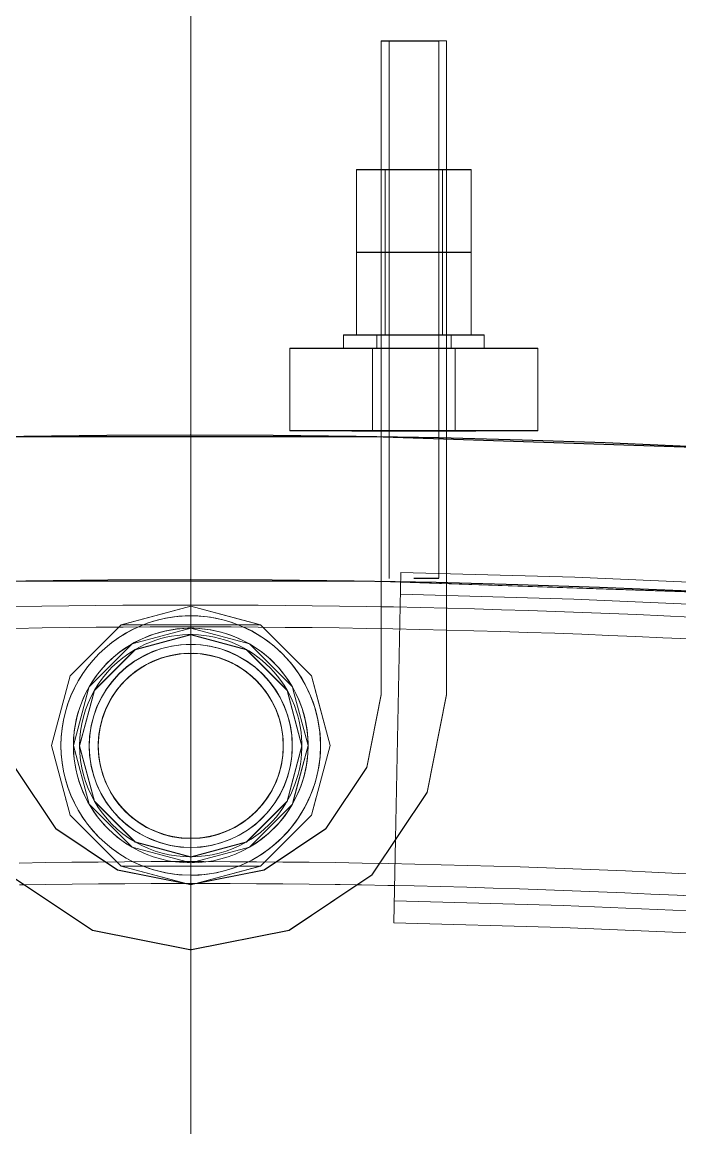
# Model space of a CAD drawing. Header units: millimetres. Extents: x -753 to 90, y 56274 to 56868.
# Drawn here: x -153.56 to -150.37, y 56579.72 to 56585.07 of the extents above; entities that cross this region are included whole.
import ezdxf

# ---------------------------------------------------------------- set-up
doc = ezdxf.new("R2010")
doc.units = ezdxf.units.MM
doc.linetypes.add('XKITLINE00', pattern=[0])
doc.linetypes.add('XKITLINE02', pattern=[4, 2, -2])
for name, color, linetype, lineweight in [('Cota', 4, 'Continuous', 0), ('Grelha', 4, 'Continuous', 0), ('Peça', 2, 'Continuous', 0)]:
    doc.layers.add(name, color=color, linetype=linetype, lineweight=lineweight)

# ---------------------------------------------------------------- blocks, each defined once
blk = doc.blocks.new('*A218')
at = {"layer": 'Grelha', "color": 7, "linetype": 'XKITLINE00', "lineweight": 0}
blk.add_line((-152.7392, 56569.6576), (-152.7392, 56610.6209), dxfattribs=at)
blk = doc.blocks.new('*A224')
at = {"layer": 'Peça', "color": 7, "linetype": 'XKITLINE02', "lineweight": 0}
for p, q in [((-153.6301, 56583.0617), (-151.8555, 56583.062)), ((-151.8555, 56583.062), (-150.082, 56583.0027)), ((-151.8672, 56582.3621), (-153.6182, 56582.3618)), ((-150.1171, 56582.3036), (-151.8672, 56582.3621))]:
    blk.add_line(p, q, dxfattribs=at)
blk = doc.blocks.new('*A225')
at = {"layer": 'Peça', "color": 7, "linetype": 'XKITLINE02', "lineweight": 0}
for p, q in [((-153.6301, 56583.0612), (-151.8555, 56583.0615)), ((-151.8555, 56583.0615), (-150.082, 56583.0023)), ((-151.8672, 56582.3616), (-153.6182, 56582.3613)), ((-150.1171, 56582.3031), (-151.8672, 56582.3616))]:
    blk.add_line(p, q, dxfattribs=at)
blk = doc.blocks.new('*A227')
at = {"layer": 'Peça', "color": 7, "linetype": 'XKITLINE02', "lineweight": 0}
for p, q in [((-151.8171, 56584.9755), (-151.8171, 56581.8115)), ((-151.6591, 56584.9755), (-151.8171, 56584.9755)), ((-151.7791, 56582.3755), (-151.7791, 56584.9755)), ((-151.7708, 56584.9755), (-151.5474, 56584.9755)), ((-151.5474, 56584.9755), (-151.6591, 56584.9755)), ((-151.5742, 56584.9755), (-151.5391, 56584.9755)), ((-151.5391, 56584.9755), (-151.5742, 56584.9755)), ((-151.5391, 56584.9755), (-151.5391, 56582.3755)), ((-151.5011, 56581.8115), (-151.5011, 56584.9755)), ((-151.5742, 56582.3755), (-151.6591, 56582.3755)), ((-151.6591, 56582.3755), (-151.5742, 56582.3755)), ((-151.5391, 56582.3755), (-151.5742, 56582.3755)), ((-153.9771, 56581.8115), (-153.9771, 56581.8195)), ((-153.9771, 56581.8195), (-153.7074, 56581.8195)), ((-153.9771, 56581.8115), (-153.8831, 56581.3392)), ((-153.9308, 56581.8195), (-153.6611, 56581.8195)), ((-153.6611, 56581.8115), (-153.6611, 56581.8195)), ((-153.5912, 56581.4602), (-153.6611, 56581.8115)), ((-151.887, 56581.4602), (-151.8171, 56581.8115)), ((-151.595, 56581.3392), (-151.5011, 56581.8115)), ((-153.3922, 56581.1623), (-153.5912, 56581.4602)), ((-151.887, 56581.4602), (-152.086, 56581.1623)), ((-153.8831, 56581.3392), (-153.6156, 56580.9389)), ((-151.595, 56581.3392), (-151.8625, 56580.9389)), ((-153.0944, 56580.9633), (-153.3922, 56581.1623)), ((-152.086, 56581.1623), (-152.3838, 56580.9633)), ((-152.7431, 56580.8935), (-153.0944, 56580.9633)), ((-152.3838, 56580.9633), (-152.7351, 56580.8935)), ((-153.6156, 56580.9389), (-153.5452, 56580.8918)), ((-152.7351, 56580.8935), (-152.7431, 56580.8935)), ((-151.8625, 56580.9389), (-151.9331, 56580.8917))]:
    blk.add_line(p, q, dxfattribs=at)
at = {"layer": 'Peça', "color": 4, "linetype": 'XKITLINE00', "lineweight": 0}
for p, q in [((-153.5452, 56580.8918), (-153.2153, 56580.6714)), ((-151.9331, 56580.8917), (-152.2628, 56580.6714)), ((-153.2153, 56580.6714), (-152.7431, 56580.5775)), ((-152.7351, 56580.5775), (-152.2628, 56580.6714)), ((-152.7431, 56580.5775), (-152.7351, 56580.5775))]:
    blk.add_line(p, q, dxfattribs=at)
blk = doc.blocks.new('*A231')
at = {"layer": 'Peça', "color": 7, "linetype": 'XKITLINE02', "lineweight": 0}
for p, q in [((-153.0761, 56582.1499), (-152.7391, 56582.2402)), ((-152.7391, 56582.2402), (-153.0565, 56582.1551)), ((-152.7391, 56582.2402), (-152.4021, 56582.1499)), ((-152.4132, 56582.1529), (-152.7391, 56582.2402)), ((-153.0761, 56582.1499), (-153.3228, 56581.9032)), ((-153.3228, 56581.9032), (-153.0761, 56582.1499)), ((-153.0565, 56582.1551), (-153.0761, 56582.1499)), ((-152.4021, 56582.1499), (-153.0761, 56582.1499)), ((-153.0231, 56582.0581), (-152.7391, 56582.1342)), ((-152.7391, 56582.1342), (-152.4551, 56582.0581)), ((-152.4021, 56582.1499), (-152.4132, 56582.1529)), ((-152.4021, 56582.1499), (-152.1554, 56581.9032)), ((-152.4021, 56582.1499), (-152.1554, 56581.9032)), ((-153.231, 56581.8502), (-153.0231, 56582.0581)), ((-152.4551, 56582.0581), (-152.2472, 56581.8502)), ((-153.3228, 56581.9032), (-153.4131, 56581.5662)), ((-152.1554, 56581.9032), (-152.1324, 56581.8175)), ((-153.2353, 56581.8341), (-153.3071, 56581.5662)), ((-153.231, 56581.8502), (-153.2353, 56581.8341)), ((-152.2472, 56581.8502), (-152.2429, 56581.8341)), ((-152.2429, 56581.8341), (-152.1711, 56581.5662)), ((-152.1324, 56581.8175), (-152.0651, 56581.5662)), ((-153.4131, 56581.5662), (-153.3228, 56581.2292)), ((-153.231, 56581.2822), (-153.3071, 56581.5662)), ((-152.2428, 56581.2984), (-152.1711, 56581.5662)), ((-152.0651, 56581.5662), (-152.1554, 56581.2292)), ((-153.0231, 56581.0743), (-153.231, 56581.2822)), ((-152.2472, 56581.2822), (-152.4551, 56581.0743)), ((-152.2472, 56581.2822), (-152.2428, 56581.2984)), ((-153.3228, 56581.2292), (-153.0761, 56580.9825)), ((-153.3228, 56581.2292), (-153.0761, 56580.9825)), ((-152.1554, 56581.2292), (-152.4021, 56580.9825)), ((-152.1554, 56581.2292), (-152.4021, 56580.9825)), ((-152.7391, 56580.9982), (-153.0231, 56581.0743)), ((-152.4551, 56581.0743), (-152.7391, 56580.9982)), ((-153.0761, 56580.9825), (-152.7391, 56580.8922)), ((-152.4021, 56580.9825), (-153.0761, 56580.9825)), ((-153.0761, 56580.9825), (-152.7431, 56580.8933)), ((-152.4021, 56580.9825), (-152.7391, 56580.8922)), ((-152.7391, 56580.8922), (-152.4209, 56580.9774)), ((-152.4209, 56580.9774), (-152.4021, 56580.9825)), ((-152.7431, 56580.8933), (-152.7391, 56580.8922))]:
    blk.add_line(p, q, dxfattribs=at)
for radius, start, end in [(0.628, 67.5, 247.5), (0.568, 300, 120), (0.628, 247.5, 67.5), (0.568, 120, 300)]:
    blk.add_arc((-152.7391, 56581.5662), radius, start, end, dxfattribs=at)
blk = doc.blocks.new('*A232')
at = {"layer": 'Peça', "color": 4, "linetype": 'XKITLINE00', "lineweight": 0}
for p, q in [((-152.7391, 56582.2402), (-153.0761, 56582.1499)), ((-152.4021, 56582.1499), (-152.7391, 56582.2402)), ((-153.0761, 56582.1499), (-153.3228, 56581.9032)), ((-152.1554, 56581.9032), (-152.4021, 56582.1499)), ((-153.3228, 56581.9032), (-153.4131, 56581.5662)), ((-152.1554, 56581.9032), (-152.0651, 56581.5662)), ((-153.4131, 56581.5662), (-153.3228, 56581.2292)), ((-152.1554, 56581.2292), (-152.0651, 56581.5662)), ((-153.3228, 56581.2292), (-153.0761, 56580.9825)), ((-152.1554, 56581.2292), (-152.4021, 56580.9825)), ((-153.0761, 56580.9825), (-152.7391, 56580.8922)), ((-152.7391, 56580.8922), (-152.4021, 56580.9825))]:
    blk.add_line(p, q, dxfattribs=at)
at = {"layer": 'Peça', "color": 7, "linetype": 'XKITLINE02', "lineweight": 0}
for p, q in [((-153.0761, 56582.1499), (-152.7391, 56582.2402)), ((-152.7391, 56582.2402), (-152.4878, 56582.1728)), ((-153.3228, 56581.9032), (-153.0761, 56582.1499)), ((-153.0761, 56582.1499), (-152.4021, 56582.1499)), ((-153.0231, 56582.0581), (-152.7391, 56582.1342)), ((-152.7391, 56582.1342), (-152.4551, 56582.0581)), ((-152.4878, 56582.1728), (-152.4021, 56582.1499)), ((-152.4021, 56582.1499), (-152.1554, 56581.9032)), ((-153.231, 56581.8502), (-153.0231, 56582.0581)), ((-152.2472, 56581.8502), (-152.4551, 56582.0581)), ((-153.3228, 56581.9032), (-153.3228, 56581.9032)), ((-152.1554, 56581.9032), (-152.1554, 56581.9032)), ((-153.2353, 56581.8341), (-153.3071, 56581.5662)), ((-153.231, 56581.8502), (-153.2353, 56581.8341)), ((-152.2472, 56581.8502), (-152.2429, 56581.8341)), ((-152.2429, 56581.8341), (-152.1711, 56581.5662)), ((-153.4131, 56581.5662), (-153.4131, 56581.5662)), ((-153.231, 56581.2822), (-153.3071, 56581.5662)), ((-152.2472, 56581.2822), (-152.1711, 56581.5662)), ((-152.0651, 56581.5662), (-152.0651, 56581.5662)), ((-153.3457, 56581.3149), (-153.3413, 56581.2984)), ((-153.0231, 56581.0743), (-153.231, 56581.2822)), ((-152.4551, 56581.0743), (-152.2472, 56581.2822)), ((-152.1324, 56581.3149), (-152.1554, 56581.2292)), ((-153.3228, 56581.2292), (-153.0761, 56580.9825)), ((-152.1554, 56581.2292), (-152.4021, 56580.9825)), ((-152.7391, 56580.9982), (-153.0231, 56581.0743)), ((-152.7391, 56580.9982), (-152.4551, 56581.0743)), ((-153.0761, 56580.9825), (-152.4021, 56580.9825)), ((-152.7431, 56580.8933), (-153.0761, 56580.9825)), ((-152.4878, 56580.9595), (-152.7391, 56580.8922)), ((-152.4021, 56580.9825), (-152.4878, 56580.9595)), ((-152.7391, 56580.8922), (-152.7431, 56580.8933))]:
    blk.add_line(p, q, dxfattribs=at)
at = {"layer": 'Peça', "color": 4, "linetype": 'XKITLINE00', "lineweight": 0}
for radius, start, end in [(0.628, 292.5, 112.5), (0.628, 112.5, 292.5), (0.568, 60, 240), (0.568, 240, 60)]:
    blk.add_arc((-152.7391, 56581.5662), radius, start, end, dxfattribs=at)
blk = doc.blocks.new('*A234')
at = {"layer": 'Peça', "color": 7, "linetype": 'XKITLINE02', "lineweight": 0}
for p, q in [((-151.7226, 56582.4043), (-151.7477, 56581.1124)), ((-151.7226, 56582.4043), (-150.8805, 56582.3811)), ((-150.8805, 56582.3811), (-150.0389, 56582.3444)), ((-151.7247, 56582.2983), (-150.8843, 56582.2752)), ((-150.8843, 56582.2752), (-150.0444, 56582.2385)), ((-150.937, 56580.7921), (-151.7535, 56580.8146)), ((-150.1211, 56580.7565), (-150.937, 56580.7921))]:
    blk.add_line(p, q, dxfattribs=at)
at = {"layer": 'Peça', "color": 4, "linetype": 'XKITLINE00', "lineweight": 0}
for p, q in [((-151.7477, 56581.1124), (-151.7555, 56580.7086)), ((-151.7555, 56580.7086), (-150.9408, 56580.6862)), ((-150.9408, 56580.6862), (-150.1265, 56580.6507))]:
    blk.add_line(p, q, dxfattribs=at)
blk = doc.blocks.new('*A247')
at = {"layer": 'Peça', "color": 4, "linetype": 'XKITLINE00', "lineweight": 0}
for p, q in [((-153.4597, 56582.2413), (-153.5906, 56582.2393)), ((-153.3288, 56582.243), (-153.4597, 56582.2413)), ((-153.1979, 56582.2444), (-153.3288, 56582.243)), ((-153.0671, 56582.2454), (-153.1979, 56582.2444)), ((-152.9362, 56582.2461), (-153.0671, 56582.2454)), ((-152.8053, 56582.2464), (-152.9362, 56582.2461)), ((-152.6744, 56582.2464), (-152.8053, 56582.2464)), ((-152.5435, 56582.246), (-152.6744, 56582.2464)), ((-152.4126, 56582.2453), (-152.5435, 56582.246)), ((-152.2817, 56582.2443), (-152.4126, 56582.2453)), ((-152.1509, 56582.2429), (-152.2817, 56582.2443)), ((-152.02, 56582.2412), (-152.1509, 56582.2429)), ((-151.8891, 56582.2392), (-152.02, 56582.2412)), ((-151.8891, 56582.2392), (-151.8171, 56582.2379)), ((-153.5678, 56580.8915), (-153.5428, 56580.8918)), ((-151.9356, 56580.8917), (-151.912, 56580.8914)), ((-151.912, 56580.8914), (-151.7847, 56580.889)), ((-151.7847, 56580.889), (-151.7521, 56580.8884))]:
    blk.add_line(p, q, dxfattribs=at)
at = {"layer": 'Peça', "color": 7, "linetype": 'XKITLINE02', "lineweight": 0}
for p, q in [((-151.8171, 56582.2379), (-151.7582, 56582.2368)), ((-151.6274, 56582.234), (-151.7582, 56582.2368)), ((-151.4965, 56582.231), (-151.6274, 56582.234)), ((-151.3657, 56582.2275), (-151.4965, 56582.231)), ((-151.2348, 56582.2238), (-151.3657, 56582.2275)), ((-151.104, 56582.2197), (-151.2348, 56582.2238)), ((-150.9732, 56582.2152), (-151.104, 56582.2197)), ((-150.8424, 56582.2104), (-150.9732, 56582.2152)), ((-150.7116, 56582.2053), (-150.8424, 56582.2104)), ((-150.5808, 56582.1999), (-150.7116, 56582.2053)), ((-150.4501, 56582.1941), (-150.5808, 56582.1999)), ((-150.3193, 56582.1879), (-150.4501, 56582.1941)), ((-153.5888, 56582.1333), (-153.4582, 56582.1353)), ((-153.4582, 56582.1353), (-153.3276, 56582.137)), ((-153.3276, 56582.137), (-153.197, 56582.1384)), ((-153.197, 56582.1384), (-153.0664, 56582.1394)), ((-153.0664, 56582.1394), (-152.9358, 56582.1401)), ((-152.9358, 56582.1401), (-152.8051, 56582.1404)), ((-152.8051, 56582.1404), (-152.6745, 56582.1404)), ((-152.6745, 56582.1404), (-152.5439, 56582.14)), ((-152.5439, 56582.14), (-152.4133, 56582.1393)), ((-152.4133, 56582.1393), (-152.2827, 56582.1383)), ((-152.2827, 56582.1383), (-152.1521, 56582.1369)), ((-152.1521, 56582.1369), (-152.0215, 56582.1352)), ((-152.0215, 56582.1352), (-151.8909, 56582.1332)), ((-151.8909, 56582.1332), (-151.7603, 56582.1308)), ((-151.7603, 56582.1308), (-151.6297, 56582.1281)), ((-151.6297, 56582.1281), (-151.4992, 56582.125)), ((-151.4992, 56582.125), (-151.3686, 56582.1216)), ((-151.3686, 56582.1216), (-151.238, 56582.1178)), ((-151.238, 56582.1178), (-151.1075, 56582.1137)), ((-151.1075, 56582.1137), (-150.9769, 56582.1093)), ((-150.9769, 56582.1093), (-150.8464, 56582.1045)), ((-150.8464, 56582.1045), (-150.7159, 56582.0994)), ((-150.7159, 56582.0994), (-150.5854, 56582.094)), ((-150.5854, 56582.094), (-150.4549, 56582.0882)), ((-150.4549, 56582.0882), (-150.3245, 56582.082)), ((-153.5696, 56580.9974), (-153.4419, 56580.9994)), ((-153.4419, 56580.9994), (-153.3143, 56581.0011)), ((-153.3143, 56581.0011), (-153.1867, 56581.0024)), ((-153.059, 56581.0034), (-153.1867, 56581.0024)), ((-153.059, 56581.0034), (-152.9314, 56581.0041)), ((-152.9314, 56581.0041), (-152.8037, 56581.0044)), ((-152.8037, 56581.0044), (-152.6761, 56581.0044)), ((-152.6761, 56581.0044), (-152.5484, 56581.004)), ((-152.5484, 56581.004), (-152.4208, 56581.0034)), ((-152.4208, 56581.0034), (-152.2931, 56581.0024)), ((-152.2931, 56581.0024), (-152.1655, 56581.001)), ((-152.1655, 56581.001), (-152.0379, 56580.9994)), ((-152.0379, 56580.9994), (-151.9102, 56580.9973)), ((-151.9102, 56580.9973), (-151.7826, 56580.995)), ((-151.7826, 56580.995), (-151.655, 56580.9923)), ((-151.655, 56580.9923), (-151.5274, 56580.9893)), ((-151.5274, 56580.9893), (-151.3997, 56580.986)), ((-151.3997, 56580.986), (-151.2722, 56580.9823)), ((-151.2722, 56580.9823), (-151.1446, 56580.9783)), ((-151.1446, 56580.9783), (-151.017, 56580.974)), ((-151.017, 56580.974), (-150.8894, 56580.9693)), ((-150.8894, 56580.9693), (-150.7619, 56580.9643)), ((-150.7619, 56580.9643), (-150.6343, 56580.959)), ((-150.6343, 56580.959), (-150.5068, 56580.9533)), ((-150.5068, 56580.9533), (-150.3793, 56580.9474)), ((-150.3793, 56580.9474), (-150.2518, 56580.941)), ((-153.5428, 56580.8918), (-153.4404, 56580.8934)), ((-153.4404, 56580.8934), (-153.3131, 56580.8951)), ((-153.3131, 56580.8951), (-153.1857, 56580.8964)), ((-153.1857, 56580.8964), (-153.0583, 56580.8974)), ((-153.0583, 56580.8974), (-152.931, 56580.8981)), ((-152.931, 56580.8981), (-152.8036, 56580.8984)), ((-152.8036, 56580.8984), (-152.6762, 56580.8984)), ((-152.6762, 56580.8984), (-152.5488, 56580.898)), ((-152.5488, 56580.898), (-152.4215, 56580.8974)), ((-152.4215, 56580.8974), (-152.2941, 56580.8964)), ((-152.2941, 56580.8964), (-152.1667, 56580.895)), ((-152.1667, 56580.895), (-152.0394, 56580.8934)), ((-152.0394, 56580.8934), (-152.0154, 56580.893)), ((-152.0154, 56580.893), (-151.9356, 56580.8917)), ((-151.7521, 56580.8884), (-151.6573, 56580.8864)), ((-151.6573, 56580.8864), (-151.53, 56580.8834)), ((-151.53, 56580.8834), (-151.4027, 56580.88)), ((-151.4027, 56580.88), (-151.2753, 56580.8764)), ((-151.2753, 56580.8764), (-151.148, 56580.8724)), ((-151.148, 56580.8724), (-151.0207, 56580.8681)), ((-151.0207, 56580.8681), (-150.8934, 56580.8634)), ((-150.8934, 56580.8634), (-150.7662, 56580.8584)), ((-150.7662, 56580.8584), (-150.6389, 56580.8531)), ((-150.6389, 56580.8531), (-150.5117, 56580.8475)), ((-150.5117, 56580.8475), (-150.3844, 56580.8415)), ((-150.3844, 56580.8415), (-150.2572, 56580.8352))]:
    blk.add_line(p, q, dxfattribs=at)
blk = doc.blocks.new('*A254')
at = {"layer": 'Peça', "color": 7, "linetype": 'XKITLINE02', "lineweight": 0}
for p, q in [((-153.0081, 56582.0297), (-152.7391, 56582.1018)), ((-152.7391, 56582.1018), (-152.4701, 56582.0297)), ((-153.205, 56581.8328), (-153.0081, 56582.0297)), ((-152.4701, 56582.0297), (-152.2732, 56581.8328)), ((-153.2755, 56581.5695), (-153.205, 56581.8328)), ((-152.2732, 56581.8328), (-152.2011, 56581.5638)), ((-153.2771, 56581.5638), (-153.2755, 56581.5695)), ((-153.205, 56581.2948), (-153.2771, 56581.5638)), ((-152.2011, 56581.5638), (-152.2732, 56581.2948)), ((-153.0081, 56581.0979), (-153.205, 56581.2948)), ((-152.4701, 56581.0979), (-152.2732, 56581.2948)), ((-152.7391, 56581.0258), (-153.0081, 56581.0979)), ((-152.4701, 56581.0979), (-152.7391, 56581.0258))]:
    blk.add_line(p, q, dxfattribs=at)
for centre, radius, start, end in [((-152.7391, 56581.564), 0.4916, 90, 270), ((-152.7391, 56581.564), 0.4916, 270, 90), ((-152.7391, 56581.5638), 0.448, 0, 180), ((-152.7391, 56581.5638), 0.448, 180, 0)]:
    blk.add_arc(centre, radius, start, end, dxfattribs=at)
blk = doc.blocks.new('*A256')
at = {"layer": 'Peça', "color": 7, "linetype": 'XKITLINE02', "lineweight": 0}
for p, q in [((-152.7391, 56582.1032), (-153.0081, 56582.0312)), ((-152.4701, 56582.0312), (-152.7391, 56582.1032)), ((-153.0081, 56582.0312), (-153.205, 56581.8342)), ((-152.2732, 56581.8342), (-152.4701, 56582.0312)), ((-153.205, 56581.8342), (-153.2771, 56581.5652)), ((-152.2011, 56581.5652), (-152.2732, 56581.8342)), ((-153.2771, 56581.5652), (-153.205, 56581.2962)), ((-152.2732, 56581.2962), (-152.2011, 56581.5652)), ((-153.205, 56581.2962), (-153.0081, 56581.0993)), ((-152.4701, 56581.0993), (-152.2732, 56581.2962)), ((-153.0081, 56581.0993), (-152.7391, 56581.0272)), ((-152.7391, 56581.0272), (-152.4701, 56581.0993))]:
    blk.add_line(p, q, dxfattribs=at)
at = {"layer": 'Peça', "color": 4, "linetype": 'XKITLINE00', "lineweight": 0}
for radius, start, end in [(0.538, 300, 120), (0.538, 120, 300), (0.448, 60, 240), (0.448, 240, 60)]:
    blk.add_arc((-152.7391, 56581.5652), radius, start, end, dxfattribs=at)
at = {"layer": 'Peça', "color": 7, "linetype": 'XKITLINE02', "lineweight": 0}
for centre, radius, start, end in [((-152.7391, 56581.565), 0.4916, 45, 225), ((-152.7391, 56581.5652), 0.448, 30, 210), ((-152.7391, 56581.565), 0.4916, 225, 45), ((-152.7391, 56581.5652), 0.448, 210, 30)]:
    blk.add_arc(centre, radius, start, end, dxfattribs=at)
blk = doc.blocks.new('*A257')
at = {"layer": 'Peça', "color": 7, "linetype": 'XKITLINE02', "lineweight": 0}
for p, q in [((-151.8555, 56583.0616), (-153.6301, 56583.0613)), ((-150.082, 56583.0024), (-151.8555, 56583.0616)), ((-151.8672, 56582.3617), (-153.6182, 56582.3614)), ((-150.1171, 56582.3032), (-151.8672, 56582.3617))]:
    blk.add_line(p, q, dxfattribs=at)
at = {"layer": 'Peça', "color": 4, "linetype": 'XKITLINE00', "lineweight": 0}
for radius in [52.9, 52.2]:
    blk.add_arc((-152.7345, 56530.17), radius, 35.22975, 144.78811, dxfattribs=at)
blk = doc.blocks.new('*A258')
at = {"layer": 'Peça', "color": 7, "linetype": 'XKITLINE02', "lineweight": 0}
for p, q in [((-151.8555, 56583.0611), (-153.6301, 56583.0609)), ((-150.082, 56583.0019), (-151.8555, 56583.0611)), ((-151.8672, 56582.3612), (-153.6182, 56582.361)), ((-150.1171, 56582.3028), (-151.8672, 56582.3612))]:
    blk.add_line(p, q, dxfattribs=at)
at = {"layer": 'Peça', "color": 4, "linetype": 'XKITLINE00', "lineweight": 0}
for radius in [52.9, 52.2]:
    blk.add_arc((-152.7345, 56530.1685), radius, 35.22975, 144.78811, dxfattribs=at)
blk = doc.blocks.new('*A267')
at = {"layer": 'Peça', "color": 4, "linetype": 'XKITLINE00', "lineweight": 0}
for p, q in [((-151.9362, 56583.9543), (-151.9362, 56584.3543)), ((-151.9362, 56584.3543), (-151.7976, 56584.3543)), ((-151.7976, 56583.9543), (-151.7976, 56584.3543)), ((-151.7976, 56584.3543), (-151.5205, 56584.3543)), ((-151.5205, 56584.3543), (-151.5205, 56583.9543)), ((-151.5205, 56584.3543), (-151.3819, 56584.3543)), ((-151.3819, 56583.9543), (-151.3819, 56584.3543)), ((-151.7976, 56583.9543), (-151.9362, 56583.9543)), ((-151.5205, 56583.9543), (-151.7976, 56583.9543)), ((-151.3819, 56583.9543), (-151.5205, 56583.9543))]:
    blk.add_line(p, q, dxfattribs=at)
at = {"layer": 'Peça', "color": 7, "linetype": 'XKITLINE02', "lineweight": 0}
for p, q in [((-151.9362, 56584.3543), (-151.7439, 56584.3543)), ((-151.7439, 56584.3543), (-151.5742, 56584.3543)), ((-151.3819, 56584.3543), (-151.5742, 56584.3543)), ((-151.9362, 56583.9543), (-151.7439, 56583.9543)), ((-151.7976, 56583.9543), (-151.7976, 56583.9543)), ((-151.7439, 56583.9543), (-151.5742, 56583.9543)), ((-151.5742, 56583.9543), (-151.3819, 56583.9543)), ((-151.5205, 56583.9543), (-151.5205, 56583.9543))]:
    blk.add_line(p, q, dxfattribs=at)
blk = doc.blocks.new('*A268')
at = {"layer": 'Peça', "color": 4, "linetype": 'XKITLINE00', "lineweight": 0}
for p, q in [((-151.9362, 56583.5543), (-151.9362, 56583.9543)), ((-151.9362, 56583.9543), (-151.7976, 56583.9543)), ((-151.7976, 56583.5543), (-151.7976, 56583.9543)), ((-151.7976, 56583.9543), (-151.5205, 56583.9543)), ((-151.5205, 56583.9543), (-151.5205, 56583.5543)), ((-151.5205, 56583.9543), (-151.3819, 56583.9543)), ((-151.3819, 56583.5543), (-151.3819, 56583.9543))]:
    blk.add_line(p, q, dxfattribs=at)
at = {"layer": 'Peça', "color": 7, "linetype": 'XKITLINE02', "lineweight": 0}
for p, q in [((-151.9362, 56583.9543), (-151.7439, 56583.9543)), ((-151.7439, 56583.9543), (-151.5742, 56583.9543)), ((-151.3819, 56583.9543), (-151.5742, 56583.9543)), ((-151.8291, 56583.5543), (-151.9362, 56583.5543)), ((-151.9362, 56583.5543), (-151.7439, 56583.5543)), ((-151.5205, 56583.5543), (-151.8291, 56583.5543)), ((-151.7976, 56583.5543), (-151.7976, 56583.5543)), ((-151.7439, 56583.5543), (-151.5742, 56583.5543)), ((-151.3819, 56583.5543), (-151.5742, 56583.5543)), ((-151.5205, 56583.5543), (-151.4891, 56583.5543)), ((-151.5205, 56583.5543), (-151.5205, 56583.5543)), ((-151.4891, 56583.5543), (-151.3819, 56583.5543))]:
    blk.add_line(p, q, dxfattribs=at)
blk = doc.blocks.new('*A269')
at = {"layer": 'Peça', "color": 4, "linetype": 'XKITLINE00', "lineweight": 0}
for p, q in [((-151.9991, 56583.4903), (-151.9991, 56583.5543)), ((-151.9991, 56583.5543), (-151.9535, 56583.5543)), ((-151.9535, 56583.5543), (-151.4891, 56583.5543)), ((-151.4891, 56583.5543), (-151.3191, 56583.5543)), ((-151.3191, 56583.4903), (-151.3191, 56583.5543))]:
    blk.add_line(p, q, dxfattribs=at)
at = {"layer": 'Peça', "color": 7, "linetype": 'XKITLINE02', "lineweight": 0}
for p, q in [((-151.8291, 56583.5543), (-151.9991, 56583.5543)), ((-151.8391, 56583.4903), (-151.8391, 56583.5543)), ((-151.5691, 56583.5543), (-151.8391, 56583.5543)), ((-151.3191, 56583.5543), (-151.8291, 56583.5543)), ((-151.5032, 56583.5543), (-151.815, 56583.5543)), ((-151.4791, 56583.4903), (-151.4791, 56583.5543)), ((-151.9535, 56583.4903), (-151.9991, 56583.4903)), ((-151.9991, 56583.4903), (-151.9535, 56583.4903)), ((-151.4891, 56583.4903), (-151.9535, 56583.4903)), ((-151.9535, 56583.4903), (-151.3646, 56583.4903)), ((-151.5032, 56583.4903), (-151.8391, 56583.4903)), ((-151.5691, 56583.4903), (-151.815, 56583.4903)), ((-151.5032, 56583.4903), (-151.4877, 56583.4903)), ((-151.5032, 56583.4903), (-151.4791, 56583.4903)), ((-151.4877, 56583.4903), (-151.4791, 56583.4903)), ((-151.3646, 56583.4903), (-151.3591, 56583.4903)), ((-151.3646, 56583.4903), (-151.3191, 56583.4903)), ((-151.3591, 56583.4903), (-151.3191, 56583.4903))]:
    blk.add_line(p, q, dxfattribs=at)
blk = doc.blocks.new('*A270')
at = {"layer": 'Peça', "color": 4, "linetype": 'XKITLINE00', "lineweight": 0}
for p, q in [((-152.2591, 56583.0903), (-152.2591, 56583.4903)), ((-152.2591, 56583.4903), (-152.1787, 56583.4903)), ((-152.1787, 56583.4903), (-151.9591, 56583.4903)), ((-151.9591, 56583.4903), (-151.6591, 56583.4903)), ((-151.6591, 56583.4903), (-151.3591, 56583.4903)), ((-151.3591, 56583.4903), (-151.1395, 56583.4903)), ((-151.1395, 56583.4903), (-151.0591, 56583.4903)), ((-151.0591, 56583.0903), (-151.0591, 56583.4903)), ((-152.1787, 56583.0903), (-152.2591, 56583.0903)), ((-151.9591, 56583.0903), (-152.1787, 56583.0903)), ((-151.6591, 56583.0903), (-151.9591, 56583.0903)), ((-151.3591, 56583.0903), (-151.6591, 56583.0903)), ((-151.1395, 56583.0903), (-151.3591, 56583.0903)), ((-151.0591, 56583.0903), (-151.1395, 56583.0903))]:
    blk.add_line(p, q, dxfattribs=at)
at = {"layer": 'Peça', "color": 7, "linetype": 'XKITLINE02', "lineweight": 0}
for p, q in [((-152.1787, 56583.4903), (-152.2591, 56583.4903)), ((-151.9591, 56583.4903), (-152.1787, 56583.4903)), ((-151.7439, 56583.4903), (-151.9591, 56583.4903)), ((-151.8591, 56583.0903), (-151.8591, 56583.4903)), ((-151.5591, 56583.4903), (-151.8591, 56583.4903)), ((-151.5391, 56583.4903), (-151.7439, 56583.4903)), ((-151.1395, 56583.4903), (-151.5391, 56583.4903)), ((-151.4591, 56583.0903), (-151.4591, 56583.4903)), ((-151.0591, 56583.4903), (-151.1395, 56583.4903)), ((-152.2591, 56583.0903), (-152.1787, 56583.0903)), ((-152.1787, 56583.0903), (-151.9591, 56583.0903)), ((-151.9591, 56583.0903), (-151.3591, 56583.0903)), ((-151.8591, 56583.0903), (-151.8323, 56583.0903)), ((-151.4859, 56583.0903), (-151.8591, 56583.0903)), ((-151.8323, 56583.0903), (-151.5591, 56583.0903)), ((-151.4859, 56583.0903), (-151.4591, 56583.0903)), ((-151.4591, 56583.0903), (-151.4859, 56583.0903)), ((-151.3591, 56583.0903), (-151.1395, 56583.0903)), ((-151.1395, 56583.0903), (-151.0591, 56583.0903))]:
    blk.add_line(p, q, dxfattribs=at)
blk = doc.blocks.new('*A273')
at = {"layer": 'Peça', "color": 4, "linetype": 'XKITLINE00', "lineweight": 0}
for p, q in [((-151.8171, 56584.9771), (-151.8171, 56584.3543)), ((-151.8171, 56584.9771), (-151.7708, 56584.9771)), ((-151.5474, 56584.9771), (-151.7708, 56584.9771)), ((-151.5011, 56584.9771), (-151.5474, 56584.9771)), ((-151.5011, 56584.9771), (-151.5011, 56584.3543)), ((-151.8171, 56583.0903), (-151.8171, 56583.0614)), ((-151.5011, 56583.0903), (-151.5011, 56583.0509)), ((-151.8171, 56582.3596), (-151.8171, 56581.8131)), ((-151.5011, 56582.349), (-151.5011, 56581.8131)), ((-153.9771, 56581.8131), (-153.9771, 56581.8211)), ((-153.8831, 56581.3409), (-153.9771, 56581.8131)), ((-153.9308, 56581.8211), (-153.6611, 56581.8211)), ((-153.6611, 56581.8131), (-153.6611, 56581.8211)), ((-153.5912, 56581.4618), (-153.6611, 56581.8131)), ((-151.887, 56581.4618), (-151.8171, 56581.8131)), ((-151.595, 56581.3409), (-151.5011, 56581.8131)), ((-153.3922, 56581.164), (-153.5912, 56581.4618)), ((-152.086, 56581.164), (-151.887, 56581.4618)), ((-153.6156, 56580.9405), (-153.8831, 56581.3409)), ((-151.8625, 56580.9405), (-151.595, 56581.3409)), ((-153.0944, 56580.965), (-153.3922, 56581.164)), ((-152.3838, 56580.965), (-152.086, 56581.164)), ((-153.0944, 56580.965), (-152.7702, 56580.9005)), ((-152.7079, 56580.9005), (-152.3838, 56580.965)), ((-153.6156, 56580.9405), (-153.2153, 56580.6731)), ((-152.2628, 56580.6731), (-151.8625, 56580.9405)), ((-153.2153, 56580.6731), (-152.7431, 56580.5791)), ((-152.7351, 56580.5791), (-152.2628, 56580.6731)), ((-152.7431, 56580.5791), (-152.7351, 56580.5791))]:
    blk.add_line(p, q, dxfattribs=at)
at = {"layer": 'Peça', "color": 7, "linetype": 'XKITLINE02', "lineweight": 0}
for p, q in [((-151.7791, 56584.9771), (-151.7791, 56582.3771)), ((-151.7708, 56584.9771), (-151.7791, 56584.9771)), ((-151.5011, 56584.9771), (-151.7439, 56584.9771)), ((-151.5742, 56584.9771), (-151.5391, 56584.9771)), ((-151.5391, 56584.9771), (-151.5742, 56584.9771)), ((-151.5391, 56584.9771), (-151.5391, 56582.3771)), ((-151.8171, 56584.3543), (-151.8171, 56583.0903)), ((-151.5011, 56584.3543), (-151.5011, 56583.0903)), ((-151.8171, 56583.0614), (-151.8171, 56582.3596)), ((-151.5011, 56583.0509), (-151.5011, 56582.349)), ((-151.5742, 56582.3771), (-151.6591, 56582.3771)), ((-151.6591, 56582.3771), (-151.5742, 56582.3771)), ((-151.5391, 56582.3771), (-151.5742, 56582.3771)), ((-153.9771, 56581.8211), (-153.7074, 56581.8211)), ((-152.7702, 56580.9005), (-152.7431, 56580.8951)), ((-152.7431, 56580.8951), (-152.7391, 56580.8951)), ((-152.7391, 56580.8951), (-152.7351, 56580.8951)), ((-152.7351, 56580.8951), (-152.7079, 56580.9005))]:
    blk.add_line(p, q, dxfattribs=at)
blk = doc.blocks.new('*A303')
at = {"layer": 'Peça', "color": 7, "linetype": 'XKITLINE02', "lineweight": 0}
for p, q in [((-151.9362, 56583.9534), (-151.9362, 56584.3534)), ((-151.9362, 56584.3534), (-151.7976, 56584.3534)), ((-151.9362, 56584.3534), (-151.7439, 56584.3534)), ((-151.7976, 56583.9534), (-151.7976, 56584.3534)), ((-151.7976, 56584.3534), (-151.5205, 56584.3534)), ((-151.7439, 56584.3534), (-151.5205, 56584.3534)), ((-151.5205, 56583.9534), (-151.5205, 56584.3534)), ((-151.3819, 56584.3534), (-151.5205, 56584.3534)), ((-151.5205, 56584.3534), (-151.3819, 56584.3534)), ((-151.3819, 56583.9534), (-151.3819, 56584.3534)), ((-151.7976, 56583.9534), (-151.9362, 56583.9534)), ((-151.9362, 56583.9534), (-151.7439, 56583.9534)), ((-151.5205, 56583.9534), (-151.7976, 56583.9534)), ((-151.7439, 56583.9534), (-151.5205, 56583.9534)), ((-151.5205, 56583.9534), (-151.3819, 56583.9534)), ((-151.3819, 56583.9534), (-151.5205, 56583.9534))]:
    blk.add_line(p, q, dxfattribs=at)
blk = doc.blocks.new('*A304')
at = {"layer": 'Peça', "color": 7, "linetype": 'XKITLINE02', "lineweight": 0}
for p, q in [((-151.9362, 56583.5534), (-151.9362, 56583.9534)), ((-151.9362, 56583.9534), (-151.7976, 56583.9534)), ((-151.9362, 56583.9534), (-151.7439, 56583.9534)), ((-151.7976, 56583.5534), (-151.7976, 56583.9534)), ((-151.7976, 56583.9534), (-151.5205, 56583.9534)), ((-151.7439, 56583.9534), (-151.5205, 56583.9534)), ((-151.5205, 56583.5534), (-151.5205, 56583.9534)), ((-151.3819, 56583.9534), (-151.5205, 56583.9534)), ((-151.5205, 56583.9534), (-151.3819, 56583.9534)), ((-151.3819, 56583.5534), (-151.3819, 56583.9534)), ((-151.7976, 56583.5534), (-151.9362, 56583.5534)), ((-151.9362, 56583.5534), (-151.7439, 56583.5534)), ((-151.5205, 56583.5534), (-151.7976, 56583.5534)), ((-151.7439, 56583.5534), (-151.5205, 56583.5534)), ((-151.5205, 56583.5534), (-151.3819, 56583.5534)), ((-151.3819, 56583.5534), (-151.5205, 56583.5534))]:
    blk.add_line(p, q, dxfattribs=at)
blk = doc.blocks.new('*A305')
at = {"layer": 'Peça', "color": 7, "linetype": 'XKITLINE02', "lineweight": 0}
for p, q in [((-151.9991, 56583.4894), (-151.9991, 56583.5534)), ((-151.8291, 56583.5534), (-151.9991, 56583.5534)), ((-151.9991, 56583.5534), (-151.9535, 56583.5534)), ((-151.9535, 56583.5534), (-151.4891, 56583.5534)), ((-151.8391, 56583.4894), (-151.8391, 56583.5534)), ((-151.5691, 56583.5534), (-151.8391, 56583.5534)), ((-151.3191, 56583.5534), (-151.8291, 56583.5534)), ((-151.5032, 56583.5534), (-151.815, 56583.5534)), ((-151.4891, 56583.5534), (-151.3191, 56583.5534)), ((-151.4791, 56583.4894), (-151.4791, 56583.5534)), ((-151.3191, 56583.4894), (-151.3191, 56583.5534)), ((-151.9535, 56583.4894), (-151.9991, 56583.4894)), ((-151.9991, 56583.4894), (-151.9535, 56583.4894)), ((-151.4891, 56583.4894), (-151.9535, 56583.4894)), ((-151.9535, 56583.4894), (-151.3646, 56583.4894)), ((-151.5032, 56583.4894), (-151.8391, 56583.4894)), ((-151.5691, 56583.4894), (-151.815, 56583.4894)), ((-151.5032, 56583.4894), (-151.4877, 56583.4894)), ((-151.5032, 56583.4894), (-151.4791, 56583.4894)), ((-151.4891, 56583.4894), (-151.4591, 56583.4894)), ((-151.4877, 56583.4894), (-151.4791, 56583.4894)), ((-151.4591, 56583.4894), (-151.3646, 56583.4894)), ((-151.3646, 56583.4894), (-151.3191, 56583.4894)), ((-151.3646, 56583.4894), (-151.3191, 56583.4894))]:
    blk.add_line(p, q, dxfattribs=at)
blk = doc.blocks.new('*A306')
at = {"layer": 'Peça', "color": 7, "linetype": 'XKITLINE02', "lineweight": 0}
for p, q in [((-152.2591, 56583.0894), (-152.2591, 56583.4894)), ((-152.1787, 56583.4894), (-152.2591, 56583.4894)), ((-152.2591, 56583.4894), (-152.1787, 56583.4894)), ((-151.9591, 56583.4894), (-152.1787, 56583.4894)), ((-152.1787, 56583.4894), (-151.9591, 56583.4894)), ((-151.7439, 56583.4894), (-151.9591, 56583.4894)), ((-151.9591, 56583.4894), (-151.3591, 56583.4894)), ((-151.8591, 56583.0894), (-151.8591, 56583.4894)), ((-151.5591, 56583.4894), (-151.8591, 56583.4894)), ((-151.5391, 56583.4894), (-151.7439, 56583.4894)), ((-151.1395, 56583.4894), (-151.5391, 56583.4894)), ((-151.5011, 56583.4894), (-151.4859, 56583.4894)), ((-151.4591, 56583.0894), (-151.4591, 56583.4894)), ((-151.3591, 56583.4894), (-151.1395, 56583.4894)), ((-151.1395, 56583.4894), (-151.0591, 56583.4894)), ((-151.0591, 56583.4894), (-151.1395, 56583.4894)), ((-151.0591, 56583.0894), (-151.0591, 56583.4894)), ((-152.1787, 56583.0894), (-152.2591, 56583.0894)), ((-152.2591, 56583.0894), (-152.1787, 56583.0894)), ((-151.9591, 56583.0894), (-152.1787, 56583.0894)), ((-152.1787, 56583.0894), (-151.9591, 56583.0894)), ((-151.7439, 56583.0894), (-151.9591, 56583.0894)), ((-151.9591, 56583.0894), (-151.3591, 56583.0894)), ((-151.8591, 56583.0894), (-151.8323, 56583.0894)), ((-151.4859, 56583.0894), (-151.8591, 56583.0894)), ((-151.8323, 56583.0894), (-151.5591, 56583.0894)), ((-151.5391, 56583.0894), (-151.7439, 56583.0894)), ((-151.5011, 56583.0894), (-151.4859, 56583.0894)), ((-151.4859, 56583.0894), (-151.4591, 56583.0894)), ((-151.4591, 56583.0894), (-151.4859, 56583.0894)), ((-151.1395, 56583.0894), (-151.3591, 56583.0894)), ((-151.3591, 56583.0894), (-151.1395, 56583.0894)), ((-151.0591, 56583.0894), (-151.1395, 56583.0894)), ((-151.1395, 56583.0894), (-151.0591, 56583.0894))]:
    blk.add_line(p, q, dxfattribs=at)
blk = doc.blocks.new('*A308')
at = {"layer": 'Peça', "color": 7, "linetype": 'XKITLINE02', "lineweight": 0}
for p, q in [((-151.8171, 56584.9762), (-151.8171, 56581.8122)), ((-151.6591, 56584.9762), (-151.8171, 56584.9762)), ((-151.7791, 56582.3762), (-151.7791, 56584.9762)), ((-151.7708, 56584.9762), (-151.5474, 56584.9762)), ((-151.5474, 56584.9762), (-151.6591, 56584.9762)), ((-151.5742, 56584.9762), (-151.5391, 56584.9762)), ((-151.5391, 56584.9762), (-151.5742, 56584.9762)), ((-151.5391, 56582.3762), (-151.5391, 56584.9762)), ((-151.5011, 56581.8122), (-151.5011, 56584.9762)), ((-151.5742, 56582.3762), (-151.6591, 56582.3762)), ((-151.6591, 56582.3762), (-151.5742, 56582.3762)), ((-151.5391, 56582.3762), (-151.5742, 56582.3762)), ((-153.9771, 56581.8122), (-153.9771, 56581.8202)), ((-153.9771, 56581.8202), (-153.7074, 56581.8202)), ((-153.9771, 56581.8122), (-153.8831, 56581.34)), ((-153.9308, 56581.8202), (-153.6611, 56581.8202)), ((-153.6611, 56581.8122), (-153.6611, 56581.8202)), ((-153.5912, 56581.4609), (-153.6611, 56581.8122)), ((-151.887, 56581.4609), (-151.8171, 56581.8122)), ((-151.595, 56581.34), (-151.5011, 56581.8122)), ((-153.3922, 56581.1631), (-153.5912, 56581.4609)), ((-151.887, 56581.4609), (-152.086, 56581.1631)), ((-153.8831, 56581.34), (-153.6156, 56580.9396)), ((-151.595, 56581.34), (-151.8625, 56580.9396)), ((-153.0944, 56580.9641), (-153.3922, 56581.1631)), ((-152.086, 56581.1631), (-152.3838, 56580.9641)), ((-152.7431, 56580.8942), (-153.0944, 56580.9641)), ((-152.3838, 56580.9641), (-152.7351, 56580.8942)), ((-153.6156, 56580.9396), (-153.2153, 56580.6721)), ((-152.7351, 56580.8942), (-152.7431, 56580.8942)), ((-152.2628, 56580.6721), (-151.8625, 56580.9396)), ((-153.2153, 56580.6721), (-152.7431, 56580.5782)), ((-152.7351, 56580.5782), (-152.2628, 56580.6721)), ((-152.7431, 56580.5782), (-152.7351, 56580.5782))]:
    blk.add_line(p, q, dxfattribs=at)
blk = doc.blocks.new('*A313')
at = {"layer": 'Peça', "color": 7, "linetype": 'XKITLINE02', "lineweight": 0}
for p, q in [((-151.9362, 56583.953), (-151.9362, 56584.353)), ((-151.9362, 56584.353), (-151.7976, 56584.353)), ((-151.9362, 56584.353), (-151.7439, 56584.353)), ((-151.7976, 56583.953), (-151.7976, 56584.353)), ((-151.7976, 56584.353), (-151.5205, 56584.353)), ((-151.7439, 56584.353), (-151.5205, 56584.353)), ((-151.5205, 56583.953), (-151.5205, 56584.353)), ((-151.3819, 56584.353), (-151.5205, 56584.353)), ((-151.5205, 56584.353), (-151.3819, 56584.353)), ((-151.3819, 56583.953), (-151.3819, 56584.353)), ((-151.7976, 56583.953), (-151.9362, 56583.953)), ((-151.9362, 56583.953), (-151.7439, 56583.953)), ((-151.5205, 56583.953), (-151.7976, 56583.953)), ((-151.7439, 56583.953), (-151.5205, 56583.953)), ((-151.5205, 56583.953), (-151.3819, 56583.953)), ((-151.3819, 56583.953), (-151.5205, 56583.953))]:
    blk.add_line(p, q, dxfattribs=at)
blk = doc.blocks.new('*A314')
at = {"layer": 'Peça', "color": 7, "linetype": 'XKITLINE02', "lineweight": 0}
for p, q in [((-151.9362, 56583.553), (-151.9362, 56583.953)), ((-151.9362, 56583.953), (-151.7976, 56583.953)), ((-151.9362, 56583.953), (-151.7439, 56583.953)), ((-151.7976, 56583.553), (-151.7976, 56583.953)), ((-151.7976, 56583.953), (-151.5205, 56583.953)), ((-151.7439, 56583.953), (-151.5205, 56583.953)), ((-151.5205, 56583.553), (-151.5205, 56583.953)), ((-151.3819, 56583.953), (-151.5205, 56583.953)), ((-151.5205, 56583.953), (-151.3819, 56583.953)), ((-151.3819, 56583.553), (-151.3819, 56583.953)), ((-151.7976, 56583.553), (-151.9362, 56583.553)), ((-151.9362, 56583.553), (-151.7439, 56583.553)), ((-151.5205, 56583.553), (-151.7976, 56583.553)), ((-151.7439, 56583.553), (-151.5205, 56583.553)), ((-151.5205, 56583.553), (-151.3819, 56583.553)), ((-151.3819, 56583.553), (-151.5205, 56583.553))]:
    blk.add_line(p, q, dxfattribs=at)
blk = doc.blocks.new('*A315')
at = {"layer": 'Peça', "color": 7, "linetype": 'XKITLINE02', "lineweight": 0}
for p, q in [((-151.9991, 56583.489), (-151.9991, 56583.553)), ((-151.8291, 56583.553), (-151.9991, 56583.553)), ((-151.9991, 56583.553), (-151.9535, 56583.553)), ((-151.9535, 56583.553), (-151.4891, 56583.553)), ((-151.8391, 56583.489), (-151.8391, 56583.553)), ((-151.5691, 56583.553), (-151.8391, 56583.553)), ((-151.3191, 56583.553), (-151.8291, 56583.553)), ((-151.5032, 56583.553), (-151.815, 56583.553)), ((-151.4891, 56583.553), (-151.3191, 56583.553)), ((-151.4791, 56583.489), (-151.4791, 56583.553)), ((-151.3191, 56583.489), (-151.3191, 56583.553)), ((-151.9535, 56583.489), (-151.9991, 56583.489)), ((-151.9991, 56583.489), (-151.9535, 56583.489)), ((-151.4891, 56583.489), (-151.9535, 56583.489)), ((-151.9535, 56583.489), (-151.3646, 56583.489)), ((-151.5032, 56583.489), (-151.8391, 56583.489)), ((-151.5691, 56583.489), (-151.815, 56583.489)), ((-151.5032, 56583.489), (-151.4877, 56583.489)), ((-151.5032, 56583.489), (-151.4791, 56583.489)), ((-151.4891, 56583.489), (-151.4591, 56583.489)), ((-151.4877, 56583.489), (-151.4791, 56583.489)), ((-151.4591, 56583.489), (-151.3646, 56583.489)), ((-151.3646, 56583.489), (-151.3191, 56583.489)), ((-151.3646, 56583.489), (-151.3191, 56583.489))]:
    blk.add_line(p, q, dxfattribs=at)
blk = doc.blocks.new('*A316')
at = {"layer": 'Peça', "color": 7, "linetype": 'XKITLINE02', "lineweight": 0}
for p, q in [((-152.2591, 56583.089), (-152.2591, 56583.489)), ((-152.1787, 56583.489), (-152.2591, 56583.489)), ((-152.2591, 56583.489), (-152.1787, 56583.489)), ((-152.1787, 56583.489), (-151.9591, 56583.4891)), ((-151.9591, 56583.489), (-152.1787, 56583.489)), ((-151.9591, 56583.4891), (-151.3591, 56583.4891)), ((-151.7439, 56583.489), (-151.9591, 56583.489)), ((-151.8591, 56583.089), (-151.8591, 56583.489)), ((-151.5591, 56583.489), (-151.8591, 56583.489)), ((-151.5391, 56583.489), (-151.7439, 56583.489)), ((-151.1395, 56583.489), (-151.5391, 56583.489)), ((-151.5011, 56583.489), (-151.4859, 56583.489)), ((-151.4591, 56583.089), (-151.4591, 56583.489)), ((-151.3591, 56583.4891), (-151.1395, 56583.489)), ((-151.1395, 56583.489), (-151.0591, 56583.489)), ((-151.0591, 56583.489), (-151.1395, 56583.489)), ((-151.0591, 56583.089), (-151.0591, 56583.489)), ((-152.1787, 56583.089), (-152.2591, 56583.089)), ((-152.2591, 56583.089), (-152.1787, 56583.089)), ((-151.9591, 56583.0891), (-152.1787, 56583.089)), ((-152.1787, 56583.089), (-151.9591, 56583.089)), ((-151.7439, 56583.0891), (-151.9591, 56583.0891)), ((-151.9591, 56583.089), (-151.3591, 56583.089)), ((-151.8591, 56583.089), (-151.8323, 56583.089)), ((-151.4859, 56583.089), (-151.8591, 56583.089)), ((-151.8323, 56583.089), (-151.5591, 56583.089)), ((-151.5391, 56583.0891), (-151.7439, 56583.0891)), ((-151.5011, 56583.089), (-151.4859, 56583.089)), ((-151.4859, 56583.089), (-151.4591, 56583.089)), ((-151.4591, 56583.089), (-151.4859, 56583.089)), ((-151.1395, 56583.089), (-151.3591, 56583.0891)), ((-151.3591, 56583.089), (-151.1395, 56583.089)), ((-151.0591, 56583.089), (-151.1395, 56583.089)), ((-151.1395, 56583.089), (-151.0591, 56583.089))]:
    blk.add_line(p, q, dxfattribs=at)
blk = doc.blocks.new('*A318')
at = {"layer": 'Peça', "color": 7, "linetype": 'XKITLINE02', "lineweight": 0}
for p, q in [((-151.8171, 56584.9758), (-151.8171, 56581.8118)), ((-151.6591, 56584.9758), (-151.8171, 56584.9758)), ((-151.7791, 56582.3758), (-151.7791, 56584.9758)), ((-151.7708, 56584.9758), (-151.5474, 56584.9758)), ((-151.5474, 56584.9758), (-151.6591, 56584.9758)), ((-151.5742, 56584.9758), (-151.5391, 56584.9758)), ((-151.5391, 56584.9758), (-151.5742, 56584.9758)), ((-151.5391, 56582.3758), (-151.5391, 56584.9758)), ((-151.5011, 56581.8118), (-151.5011, 56584.9758)), ((-151.5742, 56582.3758), (-151.6591, 56582.3758)), ((-151.6591, 56582.3758), (-151.5742, 56582.3758)), ((-151.5391, 56582.3758), (-151.5742, 56582.3758)), ((-153.9771, 56581.8118), (-153.9771, 56581.8198)), ((-153.9771, 56581.8198), (-153.7074, 56581.8198)), ((-153.9771, 56581.8118), (-153.8831, 56581.3396)), ((-153.9308, 56581.8198), (-153.6611, 56581.8198)), ((-153.6611, 56581.8118), (-153.6611, 56581.8198)), ((-153.5912, 56581.4605), (-153.6611, 56581.8118)), ((-151.887, 56581.4605), (-151.8171, 56581.8118)), ((-151.595, 56581.3396), (-151.5011, 56581.8118)), ((-153.3922, 56581.1627), (-153.5912, 56581.4605)), ((-151.887, 56581.4605), (-152.086, 56581.1627)), ((-153.8831, 56581.3396), (-153.6156, 56580.9393)), ((-151.595, 56581.3396), (-151.8625, 56580.9393)), ((-153.0944, 56580.9637), (-153.3922, 56581.1627)), ((-152.086, 56581.1627), (-152.3838, 56580.9637)), ((-152.7431, 56580.8938), (-153.0944, 56580.9637)), ((-152.3838, 56580.9637), (-152.7351, 56580.8938)), ((-153.6156, 56580.9393), (-153.2153, 56580.6718)), ((-152.7351, 56580.8938), (-152.7431, 56580.8938)), ((-152.2628, 56580.6718), (-151.8625, 56580.9393)), ((-153.2153, 56580.6718), (-152.7431, 56580.5778)), ((-152.7351, 56580.5778), (-152.2628, 56580.6718)), ((-152.7431, 56580.5778), (-152.7351, 56580.5778))]:
    blk.add_line(p, q, dxfattribs=at)
blk = doc.blocks.new('*A323')
at = {"layer": 'Peça', "color": 7, "linetype": 'XKITLINE02', "lineweight": 0}
for p, q in [((-151.9362, 56583.9543), (-151.9362, 56584.3527)), ((-151.9362, 56584.3527), (-151.7976, 56584.3527)), ((-151.9362, 56584.3527), (-151.7439, 56584.3527)), ((-151.7976, 56583.9527), (-151.7976, 56584.3527)), ((-151.7976, 56584.3527), (-151.5205, 56584.3527)), ((-151.7439, 56584.3527), (-151.5205, 56584.3527)), ((-151.5205, 56583.9527), (-151.5205, 56584.3527)), ((-151.3819, 56584.3527), (-151.5205, 56584.3527)), ((-151.5205, 56584.3527), (-151.3819, 56584.3527)), ((-151.3819, 56583.9527), (-151.3819, 56584.3527)), ((-151.9362, 56583.9527), (-151.9362, 56583.9543)), ((-151.7976, 56583.9527), (-151.9362, 56583.9527)), ((-151.9362, 56583.9527), (-151.7439, 56583.9527)), ((-151.5205, 56583.9527), (-151.7976, 56583.9527)), ((-151.7439, 56583.9527), (-151.5205, 56583.9527)), ((-151.5205, 56583.9527), (-151.3819, 56583.9527)), ((-151.3819, 56583.9527), (-151.5205, 56583.9527))]:
    blk.add_line(p, q, dxfattribs=at)
blk = doc.blocks.new('*A324')
at = {"layer": 'Peça', "color": 7, "linetype": 'XKITLINE02', "lineweight": 0}
for p, q in [((-151.9362, 56583.5543), (-151.9362, 56583.9527)), ((-151.9362, 56583.9527), (-151.7976, 56583.9527)), ((-151.9362, 56583.9527), (-151.7439, 56583.9527)), ((-151.7976, 56583.5527), (-151.7976, 56583.9527)), ((-151.7976, 56583.9527), (-151.5205, 56583.9527)), ((-151.7439, 56583.9527), (-151.5205, 56583.9527)), ((-151.5205, 56583.5527), (-151.5205, 56583.9527)), ((-151.3819, 56583.9527), (-151.5205, 56583.9527)), ((-151.5205, 56583.9527), (-151.3819, 56583.9527)), ((-151.3819, 56583.5543), (-151.3819, 56583.9527)), ((-151.9362, 56583.5527), (-151.9362, 56583.5543)), ((-151.815, 56583.5527), (-151.9362, 56583.5527)), ((-151.9362, 56583.5527), (-151.7439, 56583.5527)), ((-151.5205, 56583.5527), (-151.815, 56583.5527)), ((-151.7439, 56583.5527), (-151.5205, 56583.5527)), ((-151.3819, 56583.5527), (-151.5205, 56583.5527)), ((-151.5205, 56583.5527), (-151.4891, 56583.5527)), ((-151.4891, 56583.5527), (-151.3819, 56583.5527)), ((-151.3819, 56583.5527), (-151.3819, 56583.5543))]:
    blk.add_line(p, q, dxfattribs=at)
blk = doc.blocks.new('*A325')
at = {"layer": 'Peça', "color": 7, "linetype": 'XKITLINE02', "lineweight": 0}
for p, q in [((-151.9991, 56583.4887), (-151.9991, 56583.5527)), ((-151.8291, 56583.5527), (-151.9991, 56583.5527)), ((-151.9991, 56583.5527), (-151.9535, 56583.5527)), ((-151.9535, 56583.5527), (-151.4891, 56583.5527)), ((-151.8391, 56583.4887), (-151.8391, 56583.5527)), ((-151.5691, 56583.5527), (-151.8391, 56583.5527)), ((-151.3191, 56583.5527), (-151.8291, 56583.5527)), ((-151.5032, 56583.5527), (-151.815, 56583.5527)), ((-151.4891, 56583.5527), (-151.3191, 56583.5527)), ((-151.4791, 56583.4887), (-151.4791, 56583.5527)), ((-151.3191, 56583.4887), (-151.3191, 56583.5527)), ((-151.9535, 56583.4887), (-151.9991, 56583.4887)), ((-151.9991, 56583.4887), (-151.9535, 56583.4887)), ((-151.4891, 56583.4887), (-151.9535, 56583.4887)), ((-151.9535, 56583.4887), (-151.3646, 56583.4887)), ((-151.5032, 56583.4887), (-151.8391, 56583.4887)), ((-151.5691, 56583.4887), (-151.815, 56583.4887)), ((-151.5032, 56583.4887), (-151.4877, 56583.4887)), ((-151.5032, 56583.4887), (-151.4791, 56583.4887)), ((-151.4891, 56583.4887), (-151.4591, 56583.4887)), ((-151.4877, 56583.4887), (-151.4791, 56583.4887)), ((-151.4591, 56583.4887), (-151.3646, 56583.4887)), ((-151.3646, 56583.4887), (-151.3591, 56583.4887)), ((-151.3646, 56583.4887), (-151.3191, 56583.4887)), ((-151.3591, 56583.4887), (-151.3191, 56583.4887))]:
    blk.add_line(p, q, dxfattribs=at)
blk = doc.blocks.new('*A326')
at = {"layer": 'Peça', "color": 7, "linetype": 'XKITLINE02', "lineweight": 0}
for p, q in [((-152.2591, 56583.0903), (-152.2591, 56583.4887)), ((-152.1787, 56583.4887), (-152.2591, 56583.4887)), ((-152.2591, 56583.4887), (-152.1787, 56583.4887)), ((-151.9591, 56583.4886), (-152.1787, 56583.4887)), ((-152.1787, 56583.4887), (-151.9591, 56583.4887)), ((-151.9591, 56583.4887), (-151.3591, 56583.4887)), ((-151.7439, 56583.4886), (-151.9591, 56583.4886)), ((-151.8591, 56583.0887), (-151.8591, 56583.4887)), ((-151.5591, 56583.4887), (-151.8591, 56583.4887)), ((-151.5391, 56583.4886), (-151.7439, 56583.4886)), ((-151.1395, 56583.4887), (-151.5391, 56583.4886)), ((-151.5011, 56583.4887), (-151.4859, 56583.4887)), ((-151.4591, 56583.0887), (-151.4591, 56583.4887)), ((-151.3591, 56583.4887), (-151.1395, 56583.4887)), ((-151.1395, 56583.4887), (-151.0591, 56583.4887)), ((-151.0591, 56583.4887), (-151.1395, 56583.4887)), ((-151.0591, 56583.0903), (-151.0591, 56583.4887)), ((-152.2591, 56583.0887), (-152.1787, 56583.0887)), ((-152.1787, 56583.0887), (-151.9591, 56583.0886)), ((-151.9591, 56583.0886), (-151.3591, 56583.0886)), ((-151.8591, 56583.0887), (-151.8323, 56583.0887)), ((-151.4859, 56583.0887), (-151.8591, 56583.0887)), ((-151.8323, 56583.0887), (-151.5591, 56583.0887)), ((-151.5011, 56583.0887), (-151.8171, 56583.0887)), ((-151.5011, 56583.0887), (-151.4859, 56583.0887)), ((-151.4859, 56583.0887), (-151.4591, 56583.0887)), ((-151.4591, 56583.0887), (-151.4859, 56583.0887)), ((-151.3591, 56583.0886), (-151.1395, 56583.0887)), ((-151.1395, 56583.0887), (-151.0591, 56583.0887))]:
    blk.add_line(p, q, dxfattribs=at)
at = {"layer": 'Peça', "color": 4, "linetype": 'XKITLINE00', "lineweight": 0}
for p, q in [((-152.2591, 56583.0887), (-152.2591, 56583.0903)), ((-152.1787, 56583.0887), (-152.2591, 56583.0887)), ((-151.9591, 56583.0887), (-152.1787, 56583.0887)), ((-151.8171, 56583.0887), (-151.9591, 56583.0887)), ((-151.1395, 56583.0887), (-151.3591, 56583.0887)), ((-151.0591, 56583.0887), (-151.1395, 56583.0887)), ((-151.0591, 56583.0887), (-151.0591, 56583.0903))]:
    blk.add_line(p, q, dxfattribs=at)
blk = doc.blocks.new('*A2162')
at = {"layer": 'Cota', "color": 7, "linetype": 'XKITLINE00', "lineweight": 0}
blk.add_arc((-152.735, 56530.1706), 80.1503, 33.306851, 146.710189, dxfattribs=at)

msp = doc.modelspace()

# ---------------------------------------------------------------- block references
at = {"lineweight": 0}
for name in ['*A218', '*A2162', '*A273', '*A308', '*A318', '*A227', '*A267', '*A303', '*A313', '*A323', '*A268', '*A304', '*A314', '*A324', '*A269', '*A305', '*A315', '*A325', '*A270', '*A306', '*A316', '*A326', '*A257', '*A258', '*A224', '*A225', '*A234', '*A247', '*A232', '*A231', '*A256', '*A254']:
    msp.add_blockref(name, (0, 0), dxfattribs=at)

doc.saveas('drawing.dxf')
